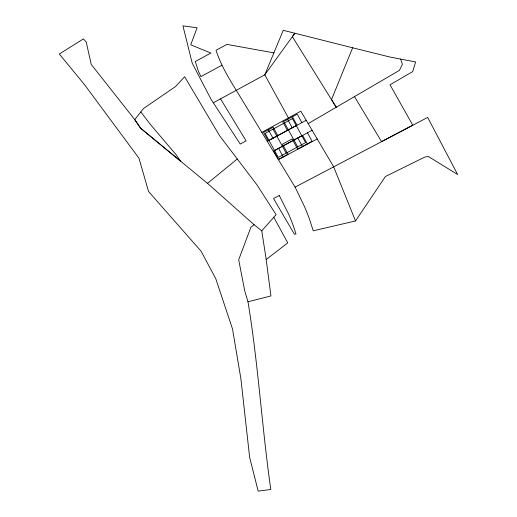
<?xml version="1.0" encoding="UTF-8"?>
<svg xmlns="http://www.w3.org/2000/svg" width="517" height="517" viewBox="0 0 517 517"><rect width="100%" height="100%" fill="white"/><g stroke="black" fill="none" stroke-linecap="round" stroke-linejoin="round"><path stroke-width="0.78" d="M354.468 96.601L381.54 141.606L412.766 125.224L390.038 84.814L412.689 71.598L415.61 61.95L389.682 56.973L352.639 47.79L331.507 99.632L336.237 107.239L292.363 36.688L294.852 33.237L264.788 74.816L213.321 102.773L210.988 99.18L192.221 63.19L182.928 25.85L197.1 27.782L190.734 44.824L210.91 53.051L195.297 61.497L198.418 71.34L200.919 76.6L221.896 65.232M355.515 220.946L385.411 176.517L424.948 157.006L428.373 156.528L457.674 174.546L427.662 117.424L295.091 187.122L303.647 204.751A252.942 223.331 -27.5 0 1 309.761 220.009L313.231 230.808L355.515 220.946L333.614 166.732L300.836 111.194L261.809 132.352M140.818 111.956L134.763 119.621L140.605 128.229L207.498 183.354L254.086 224.695L261.77 230.808L266.19 259.508L270.914 295.937L247.973 301.805C258.3 364.007 261.854 427.068 270.805 489.476L258.183 491.15L249.666 457.513L240.896 378.806L232.534 329.058L215.757 278.637L201.068 251.197L148.521 191.445L138.97 158.202L84.445 84.568L59.326 54.007L83.424 38.904L86.236 42.045L91.212 64.373L134.763 119.621L140.618 128.229L180.627 161.194L175.954 154.544L150.764 124.888L140.818 111.956L143.603 108.447L175.593 86.501L184.634 76.716L219.615 135.738L257.039 184.97L276.11 214.717L261.77 230.808M207.498 183.354L237.174 159.049M254.086 224.695L250.868 227.28L238.692 259.767L244.754 290.987L247.973 301.805M266.19 259.508L287.775 242.874L273.81 217.295M308.171 123.615L399.382 70.409L402.413 64.25L400.649 59.093M268.93 140.32L296.209 125.534M267.289 141.38L306.2 120.28M274.508 150.492L301.786 135.7M273.312 151.3L312.1 130.271M273.9 52.863L226.911 44.404L216.016 50.298C220.72 64.586 228.307 77.615 236.288 90.301L278.333 159.572L317.218 138.95M352.639 47.79L283.251 30.316L264.788 74.816L288.421 117.928M213.321 102.773L240.243 144.043L246.092 140.876L220.539 98.857M278.333 159.572L295.091 187.122M301.883 122.626L297.236 114.147L282.805 121.973L287.452 130.446M307.453 132.791L312.1 141.264L297.669 149.09L292.099 138.931L282.482 144.146L288.053 154.305L278.43 159.52L273.784 151.048M292.422 116.758L297.068 125.23M302.645 135.402L307.292 143.875M287.614 119.369L292.26 127.841M297.837 138.007L302.484 146.479M284.55 122.884L297.708 146.88M277.829 135.661L273.183 127.188L263.56 132.404L268.207 140.876M273.002 129.14L286.166 153.142M268.375 129.799L273.021 138.272M278.592 148.437L283.238 156.91M292.415 118.619L265.137 133.405L278.295 157.407L305.573 142.614L292.415 118.619M279.251 195.504L273.558 198.522L294.412 234.246L295.989 234.02L294.302 228.753A236.359 208.694 -27.5 0 0 288.803 214.465L279.251 195.504"/></g></svg>
